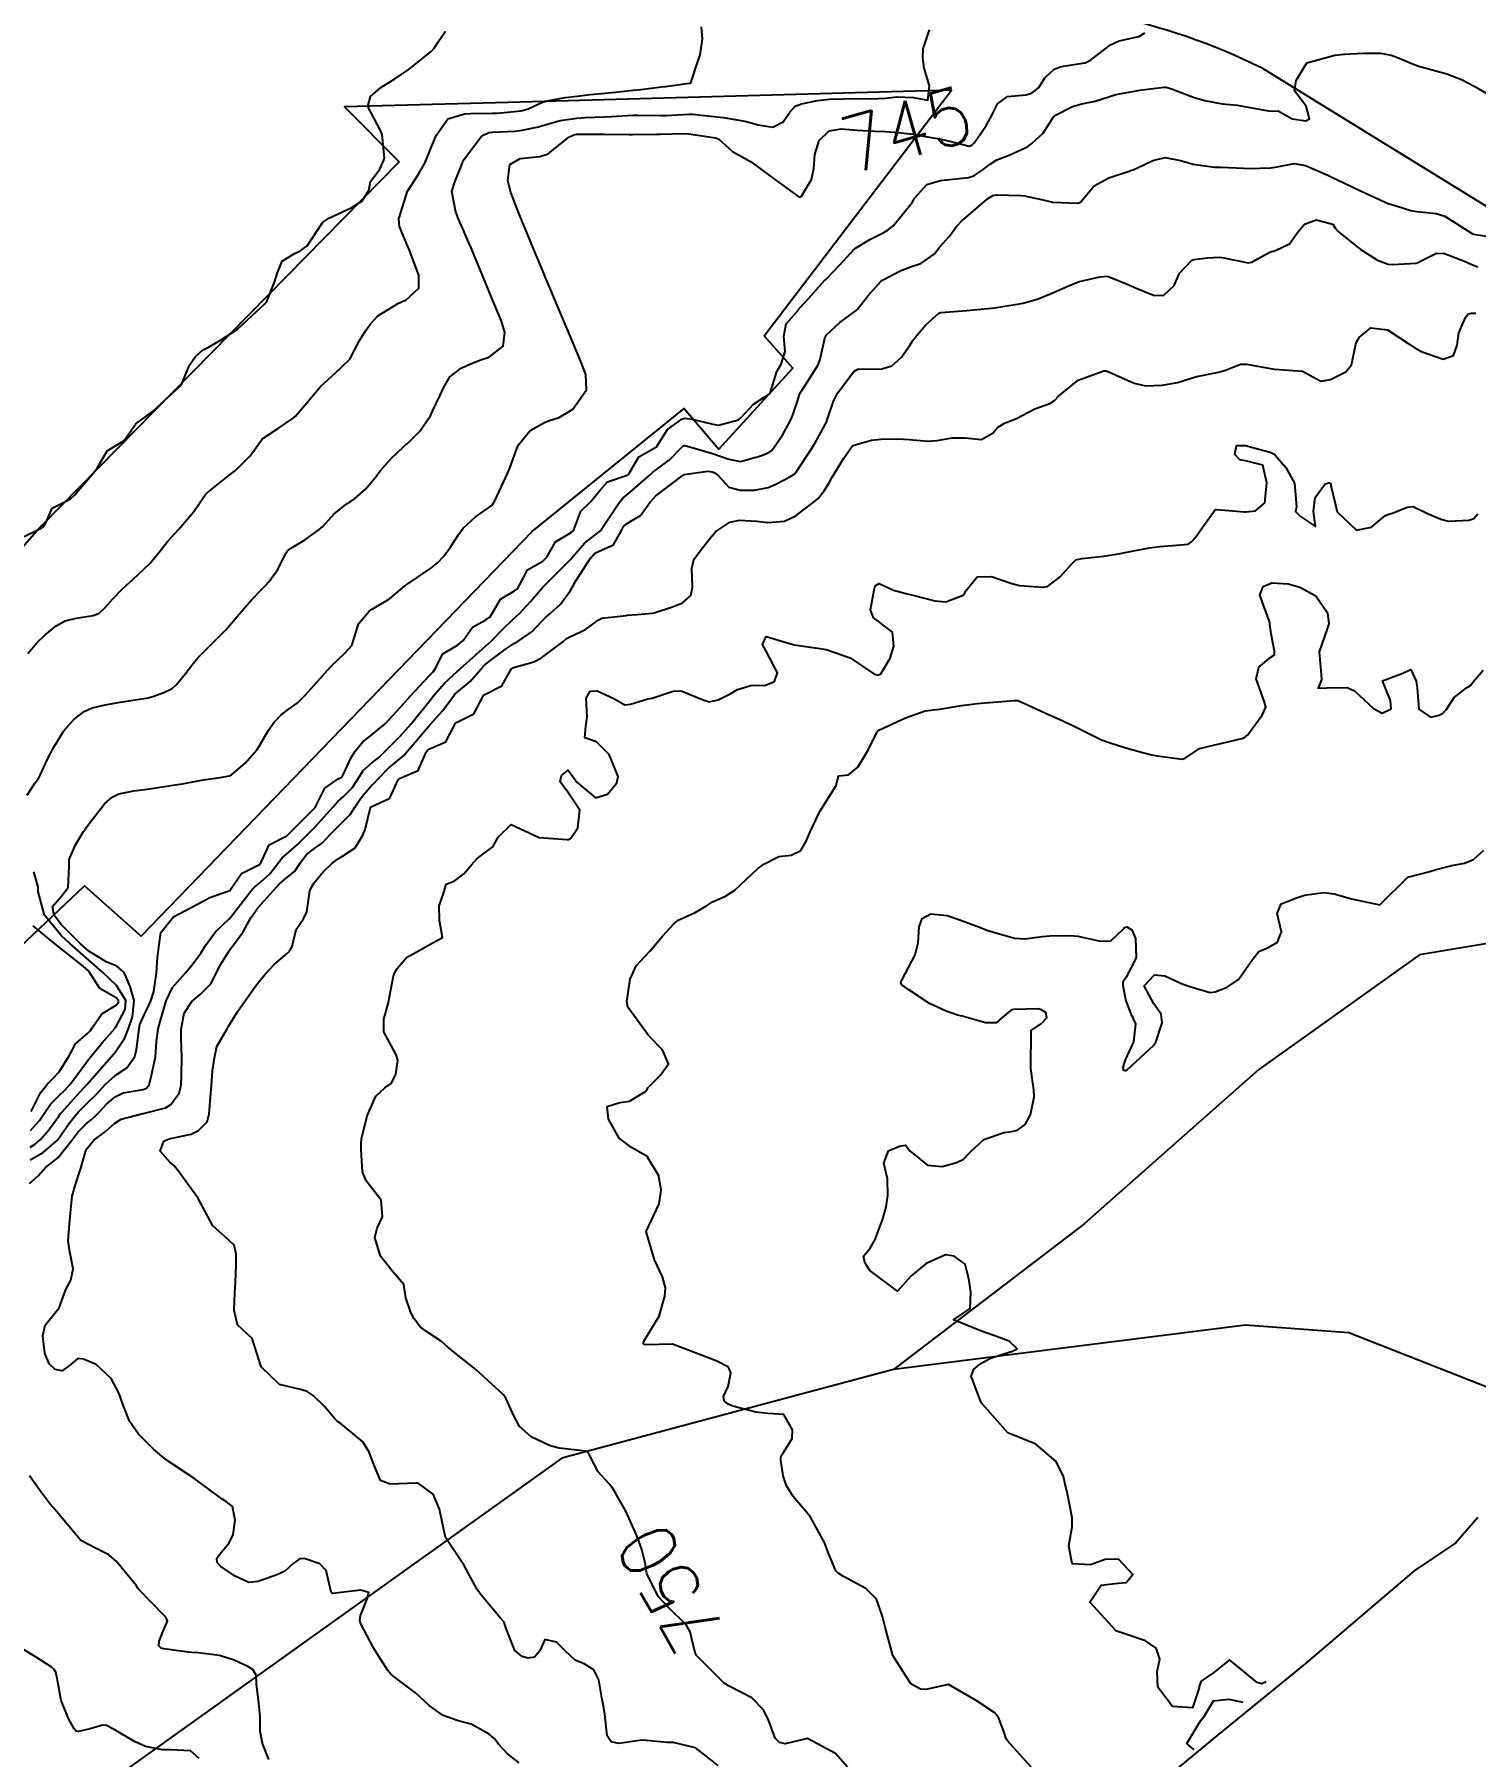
# Model space of a CAD drawing. Header units: metres. Extents: x 318500 to 325275, y 7408834 to 7428799.
# Drawn here: x 320794.9 to 320897.7, y 7414559 to 7414681.8 of the extents above; entities that cross this region are included whole.
import ezdxf
from ezdxf.enums import TextEntityAlignment as Align

# ---------------------------------------------------------------- set-up
doc = ezdxf.new("R2010")
doc.units = ezdxf.units.M
doc.header["$MEASUREMENT"] = 0
for name, color, linetype in [('Area', 45, 'Continuous'), ('Cotas', 45, 'Continuous'), ('Curvas de Nivel 1m', 11, 'Continuous'), ('Curvas de Nivel 5m', 15, 'Continuous'), ('Edificações', 30, 'Continuous'), ('Vias Primárias', 230, 'Continuous'), ('Vias Secundárias', 230, 'Continuous')]:
    doc.layers.add(name, color=color, linetype=linetype)
doc.styles.add('Style-STANDARD', font='STANDARD.shx')

msp = doc.modelspace()

# ---------------------------------------------------------------- linework, layer by layer
at = {"layer": 'Area'}
msp.add_lwpolyline([(320897.81, 7414576.01), (320896.25, 7414574.22), (320893.29, 7414572.2), (320885.52, 7414565.59), (320879.38, 7414560.58), (320876.5, 7414558.2)], dxfattribs=at)
at = {"layer": 'Curvas de Nivel 1m', "flags": 128}
for points, elevation in [([(320794.14, 7414646.01), (320795.15, 7414646.5), (320795.48, 7414646.68), (320795.68, 7414646.99), (320796.14, 7414648.02), (320797.18, 7414648.56), (320797.45, 7414648.7), (320797.73, 7414648.96), (320799.21, 7414650.68), (320799.31, 7414650.83), (320799.37, 7414650.94), (320800.05, 7414652.11), (320801.24, 7414652.84), (320801.29, 7414652.87), (320801.32, 7414652.92), (320802.11, 7414654.05), (320803.27, 7414654.89), (320805.29, 7414656.76), (320805.34, 7414656.81), (320805.36, 7414656.86), (320805.93, 7414658.24), (320806.37, 7414658.85), (320806.86, 7414659.31), (320807.33, 7414659.53), (320808.14, 7414660.02), (320809.35, 7414660.81), (320811.37, 7414662.68), (320811.42, 7414662.73), (320811.45, 7414662.78), (320812, 7414664.16), (320812.18, 7414664.77), (320812.54, 7414665.64), (320813.42, 7414666.19), (320813.81, 7414666.37), (320814.33, 7414666.75), (320815.45, 7414668.43), (320815.88, 7414668.72), (320817.46, 7414669.46), (320818.23, 7414669.94), (320818.73, 7414670.69), (320818.85, 7414671.33), (320819.5, 7414672.21), (320819.65, 7414672.54), (320819.71, 7414672.68), (320819.84, 7414673), (320819.67, 7414674.68), (320819.54, 7414675.02), (320818.66, 7414676.69), (320818.85, 7414677.41), (320819.58, 7414678.03), (320819.97, 7414678.28), (320820.57, 7414678.67), (320821.6, 7414679.34), (320823.19, 7414680.63), (320823.38, 7414680.85), (320823.62, 7414681.23), (320824.19, 7414682.06)], 742), ([(320794.36, 7414627.54), (320794.91, 7414628.41), (320795.15, 7414628.75), (320795.28, 7414628.99), (320795.81, 7414630.11), (320796.25, 7414630.98), (320796.96, 7414632.15), (320797.68, 7414632.96), (320798.41, 7414633.52), (320798.98, 7414633.78), (320799.92, 7414633.99), (320800.99, 7414634.19), (320801.61, 7414634.29), (320802.99, 7414634.5), (320803.31, 7414634.58), (320804.1, 7414634.87), (320804.69, 7414635.17), (320805.01, 7414635.45), (320805.64, 7414636.23), (320806.13, 7414636.85), (320806.53, 7414637.35), (320807.04, 7414637.88), (320808.01, 7414638.83), (320808.52, 7414639.35), (320809.07, 7414639.98), (320809.44, 7414640.44), (320809.75, 7414640.8), (320810.38, 7414641.5), (320811.1, 7414642.26), (320811.36, 7414642.52), (320811.6, 7414642.78), (320812.23, 7414643.65), (320812.77, 7414644.76), (320812.92, 7414644.98), (320813.14, 7414645.15), (320814.14, 7414645.75), (320815.16, 7414646.47), (320815.3, 7414646.59), (320815.43, 7414646.73), (320816.26, 7414647.62), (320817.18, 7414648.35), (320817.39, 7414648.49), (320817.69, 7414648.7), (320818.49, 7414649.39), (320819.21, 7414650.27), (320819.52, 7414650.68), (320820.32, 7414651.56), (320821.24, 7414652.45), (320821.34, 7414652.54), (320821.47, 7414652.65), (320822.37, 7414653.52), (320823.11, 7414654.62), (320823.27, 7414654.94), (320823.82, 7414656.08), (320824.04, 7414656.61), (320824.51, 7414657.4), (320825.31, 7414658.01), (320825.7, 7414658.21), (320826.65, 7414658.58), (320827.14, 7414658.76), (320827.32, 7414658.83), (320828.31, 7414659.59), (320828.43, 7414660.55), (320828.18, 7414661.38), (320827.68, 7414662.57), (320827.38, 7414663.3), (320826.85, 7414664.58), (320826.45, 7414665.55), (320826.01, 7414666.59), (320825.84, 7414667), (320825.44, 7414667.9), (320825.14, 7414668.6), (320824.92, 7414669.15), (320824.64, 7414670.61), (320824.84, 7414671.25), (320825.39, 7414672.6), (320825.41, 7414672.7), (320825.51, 7414672.92), (320826.78, 7414674.58), (320827.29, 7414674.82), (320827.53, 7414674.85), (320829.15, 7414674.93), (320829.54, 7414674.98), (320830.83, 7414675.24), (320831.54, 7414675.45), (320832.37, 7414675.69), (320833.55, 7414675.86), (320834.14, 7414675.89), (320835.55, 7414675.95), (320836.04, 7414675.97), (320837.55, 7414676.06), (320837.92, 7414676.07), (320839.55, 7414676.04), (320839.91, 7414676.05), (320841.56, 7414676.13), (320841.81, 7414676.13), (320843.55, 7414675.94), (320844.02, 7414675.89), (320845.55, 7414675.65), (320846.48, 7414675.38), (320847.54, 7414675.21), (320848.27, 7414675.58), (320848.76, 7414676.29), (320849.13, 7414676.72), (320849.57, 7414676.88), (320850.72, 7414677.12), (320851.57, 7414677.21), (320852.58, 7414677.22), (320853.58, 7414677.25), (320854.54, 7414677.24), (320855.58, 7414677.27), (320856.39, 7414677.38), (320857.58, 7414677.33), (320858.59, 7414677.14), (320858.71, 7414678.15), (320858.34, 7414679.43), (320858.23, 7414680.16), (320858.26, 7414680.79), (320858.72, 7414682.15)], 744), ([(320794.39, 7414637.65), (320795.04, 7414638.43), (320795.63, 7414638.99), (320796.41, 7414639.63), (320797.07, 7414639.98), (320797.85, 7414640.18), (320799.07, 7414640.37), (320799.48, 7414640.53), (320799.91, 7414640.93), (320800.46, 7414641.56), (320801.1, 7414642.22), (320801.47, 7414642.55), (320801.87, 7414642.91), (320803.12, 7414644.11), (320803.76, 7414644.88), (320804.36, 7414645.65), (320805.16, 7414646.54), (320805.31, 7414646.7), (320805.46, 7414646.86), (320806.25, 7414647.78), (320806.96, 7414648.84), (320807.05, 7414648.98), (320807.19, 7414649.12), (320808.74, 7414650.35), (320809.21, 7414650.72), (320809.31, 7414650.81), (320810.26, 7414651.76), (320811, 7414652.78), (320811.1, 7414652.92), (320811.24, 7414653.04), (320812.28, 7414653.74), (320813.26, 7414654.41), (320813.46, 7414654.57), (320813.63, 7414654.75), (320815.29, 7414656.73), (320816.34, 7414657.68), (320817.32, 7414658.6), (320817.37, 7414658.65), (320817.4, 7414658.7), (320818.05, 7414659.98), (320818.49, 7414660.69), (320818.85, 7414661.19), (320819.36, 7414661.76), (320820.83, 7414662.66), (320821.22, 7414662.81), (320821.37, 7414662.87), (320822.29, 7414663.73), (320822.28, 7414664.64), (320821.59, 7414666.49), (320821.52, 7414666.65), (320821.49, 7414666.71), (320821.43, 7414666.86), (320820.91, 7414668.13), (320820.86, 7414668.66), (320821.48, 7414670.65), (320822.27, 7414671.86), (320822.71, 7414672.63), (320823.53, 7414674.62), (320824.35, 7414675.81), (320825.55, 7414676.16), (320825.97, 7414676.18), (320827.55, 7414676.2), (320827.9, 7414676.22), (320829.56, 7414676.38), (320829.69, 7414676.4), (320830.08, 7414676.53), (320831.1, 7414676.99), (320831.57, 7414677.12), (320832.75, 7414677.33), (320833.57, 7414677.43), (320834.52, 7414677.53), (320835.58, 7414677.63), (320836.32, 7414677.71), (320837.58, 7414677.84), (320838.13, 7414677.89), (320839.59, 7414678.08), (320839.87, 7414678.12), (320841.59, 7414678.35), (320841.61, 7414678.36), (320841.68, 7414678.38), (320842.16, 7414679.82), (320842.35, 7414680.37), (320842.52, 7414681.48), (320842.46, 7414682.37)], 743), ([(320794.56, 7414601.53), (320795.49, 7414602.05), (320796.53, 7414602.97), (320796.55, 7414602.99), (320796.57, 7414603.02), (320797.38, 7414604.17), (320798.02, 7414604.95), (320798.3, 7414605.25), (320798.61, 7414605.56), (320799.31, 7414606.24), (320799.92, 7414606.92), (320800.64, 7414607.54), (320801.45, 7414608.1), (320802.02, 7414608.9), (320802.15, 7414609.4), (320802.33, 7414610.89), (320802.4, 7414611.18), (320802.69, 7414611.87), (320803.04, 7414612.55), (320803.17, 7414612.88), (320803.39, 7414613.55), (320803.58, 7414614.88), (320803.65, 7414615.98), (320803.77, 7414616.87), (320803.89, 7414617.76), (320804.79, 7414618.86), (320806.8, 7414619.94), (320807.37, 7414620.26), (320808.81, 7414620.76), (320808.86, 7414620.81), (320809.65, 7414621.97), (320810.84, 7414622.55), (320810.98, 7414622.64), (320811.05, 7414622.78), (320811.62, 7414624), (320812.87, 7414624.66), (320812.93, 7414624.7), (320812.99, 7414624.76), (320814.89, 7414626.68), (320814.92, 7414626.73), (320815.58, 7414628.05), (320816.54, 7414628.71), (320816.8, 7414628.83), (320816.93, 7414629.1), (320817.43, 7414630.2), (320817.74, 7414630.69), (320818.29, 7414631.35), (320818.96, 7414631.89), (320819.91, 7414632.67), (320820.99, 7414633.82), (320821.7, 7414634.64), (320823.02, 7414636.06), (320823.3, 7414636.34), (320823.47, 7414636.62), (320824.01, 7414637.64), (320825.05, 7414638.26), (320825.44, 7414638.59), (320826.11, 7414639.54), (320827.07, 7414640.07), (320827.37, 7414640.27), (320827.55, 7414640.56), (320828.11, 7414641.54), (320829.1, 7414642.13), (320829.34, 7414642.3), (320829.48, 7414642.54), (320830.04, 7414643.62), (320831.13, 7414644.24), (320831.41, 7414644.52), (320832.04, 7414645.62), (320833.16, 7414646.3), (320833.27, 7414646.38), (320833.34, 7414646.49), (320833.85, 7414647.81), (320834.53, 7414648.47), (320835.2, 7414649.29), (320835.75, 7414649.91), (320837.21, 7414650.41), (320837.24, 7414650.44), (320837.98, 7414651.68), (320839.24, 7414652.41), (320840.02, 7414653.64), (320841.05, 7414654.38), (320841.27, 7414654.46), (320841.79, 7414654.37), (320843.26, 7414654.01), (320843.66, 7414653.96), (320845.08, 7414654.33), (320845.27, 7414654.5), (320846.15, 7414655.45), (320847.3, 7414656.19), (320847.35, 7414656.25), (320847.36, 7414656.3), (320847.83, 7414657.78), (320848.14, 7414658.29), (320848.41, 7414659.21), (320848.32, 7414660.29), (320848.48, 7414661.18), (320849.38, 7414662.21), (320849.4, 7414662.26), (320849.42, 7414662.28), (320849.89, 7414662.78), (320851.2, 7414664.25), (320851.31, 7414664.34), (320851.4, 7414664.42), (320852.3, 7414665.36), (320853.07, 7414666.23), (320853.24, 7414666.41), (320853.44, 7414666.58), (320854.46, 7414667.2), (320855.45, 7414667.69), (320855.77, 7414667.88), (320856.15, 7414668.19), (320857.48, 7414669.84), (320857.67, 7414670.17), (320858.53, 7414671.12), (320859.5, 7414671.4), (320860.16, 7414671.47), (320861.5, 7414671.62), (320861.88, 7414671.74), (320862.45, 7414672.11), (320863.05, 7414672.57), (320863.52, 7414672.87), (320864.39, 7414673.21), (320865.54, 7414673.74), (320865.74, 7414673.86), (320866.03, 7414674.06), (320866.81, 7414674.79), (320867.56, 7414675.95), (320867.66, 7414676.04), (320868.91, 7414676.68), (320869.57, 7414676.88), (320870.52, 7414677.06), (320871.58, 7414677.41), (320872.01, 7414677.55), (320873.59, 7414677.83), (320873.7, 7414677.85), (320874.48, 7414677.95), (320875.46, 7414678.07), (320875.59, 7414678.07), (320876.05, 7414677.92), (320877.58, 7414677.33), (320878.36, 7414677.11), (320879.58, 7414676.88), (320880.65, 7414676.79), (320881.57, 7414676.62), (320883.04, 7414676.35), (320883.57, 7414676.37), (320884.58, 7414675.81), (320885.56, 7414675.67), (320885.81, 7414675.8), (320885.57, 7414676.71), (320884.75, 7414677.81), (320884.87, 7414678.54), (320885.62, 7414679.8), (320887.63, 7414680.35), (320888.3, 7414680.43), (320889.63, 7414680.48), (320890.87, 7414680.49), (320891.63, 7414680.34), (320892.09, 7414680.18), (320893.29, 7414679.69), (320893.62, 7414679.57), (320893.78, 7414679.52), (320895.61, 7414679.02), (320896.65, 7414678.61), (320897.6, 7414678.11), (320898.42, 7414677.63)], 746), ([(320794.53, 7414599.84), (320795.13, 7414600.4), (320795.66, 7414600.98), (320796.17, 7414601.36), (320796.56, 7414601.7), (320797.56, 7414602.96), (320798, 7414603.53), (320798.59, 7414604.13), (320799.03, 7414604.49), (320799.48, 7414604.93), (320800.02, 7414605.51), (320800.62, 7414606.04), (320801.21, 7414606.31), (320802.63, 7414606.56), (320802.86, 7414606.65), (320803.05, 7414606.88), (320803.2, 7414607.45), (320803.51, 7414608.88), (320803.57, 7414609.97), (320803.69, 7414610.87), (320803.92, 7414611.64), (320804.27, 7414612.87), (320804.72, 7414613.83), (320805.61, 7414614.85), (320806.13, 7414615.45), (320806.75, 7414616.29), (320806.96, 7414616.63), (320807.08, 7414616.83), (320807.79, 7414617.8), (320808.79, 7414618.75), (320808.82, 7414618.78), (320808.84, 7414618.81), (320809, 7414619.01), (320810.38, 7414620.79), (320810.59, 7414621.01), (320810.82, 7414621.19), (320811.65, 7414621.94), (320812.3, 7414622.76), (320812.53, 7414623.07), (320812.85, 7414623.34), (320813.6, 7414624), (320814.34, 7414624.74), (320814.88, 7414625.28), (320816.17, 7414626.71), (320816.5, 7414627.1), (320816.9, 7414627.44), (320817.54, 7414628.07), (320817.93, 7414628.69), (320818.31, 7414629.31), (320818.94, 7414629.85), (320819.4, 7414630.22), (320819.87, 7414630.67), (320820.96, 7414631.77), (320821.73, 7414632.64), (320822.99, 7414634.21), (320823.18, 7414634.44), (320823.32, 7414634.62), (320824.1, 7414635.52), (320825.03, 7414636.38), (320825.14, 7414636.48), (320825.26, 7414636.6), (320827.05, 7414638.19), (320827.46, 7414638.56), (320828.26, 7414639.36), (320829.07, 7414640.15), (320829.28, 7414640.34), (320829.49, 7414640.54), (320830.26, 7414641.36), (320831.11, 7414642.36), (320831.18, 7414642.45), (320831.25, 7414642.52), (320833.13, 7414644.4), (320833.2, 7414644.49), (320834.1, 7414645.52), (320835.16, 7414646.34), (320835.23, 7414646.39), (320835.28, 7414646.46), (320836.03, 7414647.6), (320836.61, 7414648.45), (320836.86, 7414648.77), (320837.2, 7414649.03), (320838.81, 7414650.42), (320839.01, 7414650.61), (320839.22, 7414650.77), (320840.16, 7414651.47), (320841.05, 7414652.38), (320841.14, 7414652.48), (320841.24, 7414652.51), (320841.7, 7414652.38), (320843.23, 7414651.92), (320844.4, 7414651.52), (320845.23, 7414651.35), (320846.68, 7414651.75), (320847.24, 7414652.01), (320847.42, 7414652.12), (320847.58, 7414652.3), (320848.25, 7414653.29), (320848.8, 7414654.28), (320848.94, 7414654.61), (320849.29, 7414655.65), (320849.45, 7414656.13), (320849.51, 7414656.28), (320849.86, 7414656.82), (320850.76, 7414658.26), (320850.92, 7414658.66), (320851.28, 7414660.25), (320851.3, 7414660.3), (320851.35, 7414660.36), (320852.32, 7414661.28), (320853.38, 7414662.05), (320853.48, 7414662.12), (320853.57, 7414662.22), (320854.37, 7414663.23), (320855.25, 7414664.2), (320855.33, 7414664.27), (320855.4, 7414664.32), (320856.63, 7414664.97), (320857.42, 7414665.26), (320858.09, 7414665.49), (320859.04, 7414666.15), (320859.21, 7414666.37), (320859.44, 7414666.67), (320860.14, 7414667.44), (320860.63, 7414668.13), (320861.04, 7414668.55), (320861.47, 7414668.91), (320862.84, 7414670.1), (320863.24, 7414670.33), (320863.48, 7414670.39), (320865.22, 7414670.33), (320865.48, 7414670.3), (320866.69, 7414670.05), (320867.48, 7414669.86), (320869.26, 7414669.79), (320869.48, 7414669.87), (320869.6, 7414670.01), (320870.46, 7414671.03), (320871.5, 7414671.6), (320871.79, 7414671.69), (320872.67, 7414671.97), (320873.29, 7414672.19), (320873.51, 7414672.28), (320874.63, 7414672.83), (320875.53, 7414673.04), (320876.61, 7414672.83), (320877.52, 7414672.56), (320879.05, 7414672.35), (320879.52, 7414672.35), (320881.1, 7414672.28), (320881.52, 7414672.27), (320883.04, 7414672.3), (320883.52, 7414672.38), (320884.71, 7414672.62), (320885.52, 7414672.47), (320887.13, 7414671.78), (320887.51, 7414671.6), (320887.82, 7414671.45), (320889.49, 7414670.65), (320891.43, 7414669.77), (320891.48, 7414669.75), (320891.61, 7414669.72), (320893.05, 7414669.27), (320893.48, 7414669.19), (320894.86, 7414669.06), (320895.47, 7414668.85), (320897.37, 7414667.64), (320897.46, 7414667.59), (320897.53, 7414667.57), (320899.45, 7414667.27)], 747), ([(320829.44, 7414558.52), (320828.62, 7414559.15), (320828, 7414559.82), (320827.68, 7414560.22), (320827.3, 7414560.55), (320826.02, 7414561.28), (320825.09, 7414561.51), (320824.03, 7414561.88), (320823.02, 7414562.61), (320822.05, 7414563.5), (320820.52, 7414564.64), (320820.28, 7414564.85), (320820.07, 7414565.11), (320819.09, 7414566.66), (320818.12, 7414568.48), (320818.08, 7414568.67), (320818.13, 7414569.02), (320818.6, 7414570.21), (320818.72, 7414570.66), (320818.15, 7414570.82), (320816.95, 7414570.69), (320816.15, 7414570.59), (320816.03, 7414570.7), (320815.69, 7414572.24), (320815.22, 7414572.71), (320814.18, 7414573.07), (320813.83, 7414573.08), (320813.32, 7414572.74), (320812.72, 7414572.19), (320812.16, 7414571.93), (320810.82, 7414571.44), (320810.16, 7414571.37), (320809.18, 7414571.82), (320808.17, 7414572.51), (320807.9, 7414572.81), (320807.88, 7414573.11), (320808.18, 7414573.52), (320808.77, 7414574.22), (320809.05, 7414574.8), (320809.18, 7414575.83), (320809, 7414576.8), (320808.57, 7414577.14), (320808.24, 7414577.35), (320806.25, 7414578.83), (320804.27, 7414580.13), (320803.38, 7414580.87), (320802.3, 7414581.97), (320801.65, 7414582.9), (320801.21, 7414584.02), (320800.89, 7414584.9), (320800.35, 7414585.93), (320799.27, 7414586.93), (320798.37, 7414587.32), (320797.96, 7414587.35), (320797.49, 7414586.95), (320796.84, 7414586.48), (320796.35, 7414586.57), (320795.91, 7414586.97), (320795.61, 7414587.73), (320795.47, 7414588.98), (320795.64, 7414589.73), (320796.41, 7414590.72), (320796.64, 7414590.97), (320797.1, 7414592.29), (320797.47, 7414592.95), (320797.64, 7414593.76), (320797.39, 7414594.96), (320797.28, 7414595.76), (320797.38, 7414596.96), (320797.47, 7414598), (320797.57, 7414598.95), (320797.77, 7414599.71), (320798.17, 7414600.95), (320798.56, 7414602.27), (320799.1, 7414602.93), (320799.94, 7414603.56), (320800.59, 7414604.12), (320801.06, 7414604.43), (320802.6, 7414604.84), (320802.64, 7414604.85), (320802.82, 7414604.89), (320804.23, 7414605.25), (320804.61, 7414605.48), (320805.19, 7414606.28), (320805.34, 7414606.85), (320805.37, 7414607.58), (320805.39, 7414608.85), (320805.34, 7414610.18), (320805.34, 7414610.85), (320805.54, 7414612), (320806.1, 7414612.84), (320806.72, 7414613.36), (320807.45, 7414614.1), (320807.84, 7414614.82), (320808.13, 7414615.42), (320808.75, 7414616.44), (320808.9, 7414616.66), (320809.02, 7414616.81), (320809.76, 7414617.81), (320810.31, 7414618.79), (320810.8, 7414619.51), (320811.93, 7414620.76), (320812.36, 7414621.22), (320812.82, 7414621.62), (320813.44, 7414622.14), (320813.84, 7414622.74), (320814.27, 7414623.31), (320814.86, 7414623.77), (320815.42, 7414624.16), (320815.93, 7414624.71), (320816.88, 7414625.68), (320817.4, 7414626.18), (320817.73, 7414626.69), (320818.19, 7414627.4), (320818.91, 7414628.23), (320819.14, 7414628.46), (320819.34, 7414628.67), (320820.12, 7414629.47), (320820.94, 7414630.15), (320821.22, 7414630.37), (320821.44, 7414630.64), (320822.97, 7414632.46), (320823.05, 7414632.54), (320823.13, 7414632.62), (320823.99, 7414633.6), (320824.73, 7414634.6), (320824.85, 7414634.75), (320825, 7414634.88), (320825.94, 7414635.66), (320826.73, 7414636.57), (320827.03, 7414636.88), (320828.47, 7414637.97), (320829.05, 7414638.36), (320829.16, 7414638.43), (320829.37, 7414638.54), (320830.36, 7414639.23), (320831.07, 7414639.97), (320831.34, 7414640.26), (320831.66, 7414640.51), (320832.4, 7414641.19), (320833.11, 7414642.16), (320833.23, 7414642.36), (320833.3, 7414642.49), (320833.48, 7414642.85), (320834.53, 7414644.47), (320834.81, 7414644.79), (320835.14, 7414644.97), (320836.18, 7414645.41), (320836.75, 7414646.44), (320836.88, 7414646.72), (320837.17, 7414646.96), (320838.1, 7414647.51), (320838.76, 7414648.42), (320839.19, 7414648.91), (320841.14, 7414650.38), (320841.18, 7414650.41), (320841.21, 7414650.43), (320842.9, 7414650.67), (320843.21, 7414650.63), (320843.41, 7414650.55), (320843.64, 7414650.35), (320844.4, 7414649.53), (320845.2, 7414649.3), (320846.22, 7414649.3), (320847.21, 7414649.51), (320847.75, 7414649.75), (320848.79, 7414650.28), (320849.05, 7414650.45), (320849.22, 7414650.64), (320850.3, 7414652.26), (320850.65, 7414652.86), (320851.27, 7414653.99), (320851.36, 7414654.16), (320851.39, 7414654.25), (320851.86, 7414655.67), (320852.16, 7414656.24), (320853.32, 7414657.78), (320853.6, 7414657.94), (320855.32, 7414657.96), (320856.02, 7414658.19), (320856.72, 7414658.79), (320857.34, 7414659.68), (320857.53, 7414659.98), (320857.66, 7414660.17), (320858.43, 7414661.09), (320859.38, 7414661.93), (320859.53, 7414661.99), (320861.38, 7414662.12), (320863.38, 7414662.33), (320863.66, 7414662.36), (320865.39, 7414662.66), (320866.46, 7414662.97), (320867.39, 7414663.35), (320868.91, 7414664.02), (320869.26, 7414664.16), (320869.4, 7414664.2), (320870.85, 7414664.54), (320871.41, 7414664.58), (320872.93, 7414663.96), (320873.4, 7414663.74), (320874.68, 7414663.22), (320875.39, 7414663.21), (320876.17, 7414663.92), (320876.54, 7414664.79), (320877.43, 7414665.71), (320877.57, 7414665.76), (320878.55, 7414665.89), (320879.37, 7414665.94), (320879.43, 7414665.94), (320879.71, 7414665.88), (320881.43, 7414665.52), (320881.71, 7414665.57), (320882.15, 7414665.84), (320882.98, 7414666.29), (320883.44, 7414666.43), (320884.38, 7414666.88), (320885.02, 7414667.8), (320885.46, 7414668.28), (320886.28, 7414668.6), (320887.47, 7414668.3), (320887.68, 7414667.99), (320887.86, 7414667.76), (320889.44, 7414666.51), (320890.67, 7414665.73), (320891.43, 7414665.43), (320891.73, 7414665.41), (320893.43, 7414665.51), (320893.57, 7414665.55), (320893.79, 7414665.68), (320894.88, 7414666.23), (320895.44, 7414666.2), (320896.86, 7414665.65), (320897.43, 7414665.4), (320897.81, 7414665.24)], 748), ([(320843.63, 7414558.33), (320842.01, 7414559.58), (320840.42, 7414559.97), (320840.01, 7414559.97), (320838.3, 7414560.12), (320838.02, 7414560.11), (320836.56, 7414559.88), (320836.01, 7414560.01), (320835.72, 7414560.43), (320835.55, 7414561.95), (320835.48, 7414562.44), (320835.34, 7414563.15), (320835.12, 7414564.44), (320834.76, 7414565.14), (320834.08, 7414565.57), (320833.45, 7414565.84), (320832.76, 7414566.48), (320832.1, 7414567.13), (320831.28, 7414567.32), (320830.93, 7414566.5), (320830.53, 7414566.06), (320830.08, 7414565.97), (320829.66, 7414566.09), (320829.14, 7414566.52), (320828.49, 7414568.15), (320828.37, 7414568.54), (320828.12, 7414568.83), (320826.67, 7414570.56), (320826.46, 7414570.87), (320826.16, 7414571.41), (320825.53, 7414572.58), (320824.2, 7414574.59), (320823.76, 7414576.6), (320823.32, 7414577.69), (320822.25, 7414578.47), (320822.1, 7414578.47), (320820.25, 7414578.39), (320819.56, 7414578.66), (320819.02, 7414579.91), (320818.75, 7414580.67), (320818.29, 7414581.41), (320816.75, 7414582.69), (320816.48, 7414582.87), (320816.31, 7414583.03), (320815.55, 7414583.94), (320814.75, 7414584.72), (320814.33, 7414585), (320813.95, 7414585.12), (320812.34, 7414585.5), (320811.05, 7414586.77), (320810.39, 7414588.78), (320809.35, 7414589.75), (320809.12, 7414590.8), (320809.17, 7414592.05), (320809.22, 7414592.8), (320809.26, 7414594), (320809.26, 7414594.8), (320809.12, 7414595.44), (320808.48, 7414596.05), (320807.59, 7414596.82), (320806.52, 7414598.83), (320805.04, 7414600.85), (320804.81, 7414601.12), (320804.55, 7414601.34), (320803.85, 7414602.16), (320804.09, 7414602.87), (320804.41, 7414603.02), (320804.57, 7414603.05), (320806.05, 7414603.37), (320806.58, 7414603.63), (320807.18, 7414604.24), (320807.34, 7414604.82), (320807.43, 7414606.01), (320807.49, 7414606.82), (320807.58, 7414607.88), (320807.71, 7414608.82), (320807.87, 7414609.61), (320808.56, 7414610.81), (320808.61, 7414610.88), (320808.68, 7414611.02), (320809.37, 7414612.13), (320809.82, 7414612.79), (320810.72, 7414614.03), (320811.32, 7414614.77), (320812, 7414615.5), (320812.75, 7414616.14), (320813.07, 7414616.43), (320813.26, 7414616.75), (320813.55, 7414617.97), (320814.07, 7414618.74), (320814.3, 7414619.23), (320814.51, 7414620.73), (320814.6, 7414620.95), (320814.82, 7414621.3), (320815.46, 7414622.09), (320816.11, 7414622.71), (320816.53, 7414623.02), (320816.85, 7414623.2), (320817.75, 7414623.8), (320818.29, 7414624.69), (320818.46, 7414625.1), (320818.85, 7414626.68), (320818.86, 7414626.71), (320818.89, 7414626.73), (320820.23, 7414627.33), (320820.82, 7414628.65), (320820.86, 7414628.71), (320820.92, 7414628.74), (320822.25, 7414629.32), (320822.8, 7414630.62), (320822.95, 7414630.8), (320824.21, 7414631.36), (320824.86, 7414632.6), (320824.9, 7414632.68), (320824.97, 7414632.73), (320826.2, 7414633.36), (320826.85, 7414634.57), (320826.91, 7414634.66), (320827, 7414634.73), (320828.2, 7414635.36), (320828.87, 7414636.54), (320829.03, 7414636.67), (320830.49, 7414637.07), (320831.04, 7414637.35), (320832.56, 7414638.5), (320832.83, 7414638.72), (320833.06, 7414638.85), (320834.18, 7414639.36), (320835.07, 7414640.04), (320835.35, 7414640.18), (320837.08, 7414640.38), (320837.13, 7414640.39), (320837.87, 7414640.43), (320838.96, 7414640.53), (320839.08, 7414640.56), (320840.46, 7414641.02), (320841.09, 7414641.28), (320841.69, 7414641.79), (320841.81, 7414642.37), (320841.75, 7414643.75), (320841.91, 7414644.37), (320842.43, 7414645.09), (320843.16, 7414646), (320843.47, 7414646.36), (320844.47, 7414647.04), (320845.17, 7414647.18), (320846.39, 7414647.1), (320847.17, 7414647.01), (320848.37, 7414647.09), (320849.18, 7414647.49), (320849.62, 7414647.84), (320850.21, 7414648.26), (320850.75, 7414648.7), (320851.21, 7414649.26), (320851.57, 7414649.89), (320851.76, 7414650.24), (320852.61, 7414651.6), (320853.04, 7414652.22), (320853.12, 7414652.35), (320853.24, 7414652.51), (320854.57, 7414652.88), (320855.25, 7414652.94), (320856.46, 7414652.97), (320857.25, 7414652.93), (320858.59, 7414652.81), (320859.25, 7414652.85), (320860.33, 7414653.05), (320861.25, 7414653.05), (320862.43, 7414652.92), (320863.26, 7414653.4), (320863.56, 7414653.79), (320864.05, 7414654.08), (320864.92, 7414654.42), (320865.28, 7414654.62), (320866.22, 7414655.11), (320867.29, 7414655.5), (320867.63, 7414655.7), (320867.91, 7414656.03), (320869.31, 7414657.16), (320871.15, 7414657.82), (320871.32, 7414657.83), (320871.56, 7414657.74), (320873.31, 7414656.95), (320874.12, 7414656.76), (320875.31, 7414656.8), (320876.4, 7414657), (320877.31, 7414657.29), (320877.79, 7414657.42), (320879.32, 7414657.72), (320879.82, 7414657.87), (320880.89, 7414658.29), (320881.33, 7414658.3), (320883.18, 7414657.97), (320883.32, 7414657.95), (320885.32, 7414657.8), (320886.63, 7414657.09), (320887.31, 7414657.2), (320888.41, 7414657.75), (320888.81, 7414658.26), (320889.13, 7414659.74), (320889.19, 7414659.91), (320889.36, 7414660.21), (320890.2, 7414660.9), (320891.37, 7414660.74), (320892.96, 7414659.7), (320893.35, 7414659.45), (320893.84, 7414659.18), (320895.34, 7414658.66), (320896.08, 7414658.91), (320896.34, 7414659.65), (320896.47, 7414660.54), (320896.94, 7414661.64), (320897.14, 7414661.89), (320897.38, 7414661.94), (320897.69, 7414661.95)], 749), ([(320865.99, 7414558.17), (320864.29, 7414560.06), (320864.19, 7414560.23), (320864.03, 7414560.68), (320863.66, 7414561.69), (320863.36, 7414562.07), (320862.05, 7414562.97), (320860.07, 7414564.11), (320858.46, 7414563.74), (320858.06, 7414563.77), (320857.39, 7414564.15), (320856.1, 7414566.17), (320855.54, 7414568.18), (320855.35, 7414568.96), (320854.93, 7414570.18), (320854.16, 7414570.95), (320852.58, 7414571.81), (320852.18, 7414572.06), (320852.04, 7414572.22), (320851.49, 7414573.53), (320851.23, 7414574.23), (320850.23, 7414576.03), (320850.06, 7414576.25), (320848.99, 7414577.52), (320848.51, 7414578.27), (320848.27, 7414579), (320848.11, 7414580.1), (320848.1, 7414580.27), (320848.14, 7414580.42), (320848.29, 7414580.65), (320848.92, 7414581.65), (320848.94, 7414582.26), (320848.33, 7414583.37), (320847.19, 7414583.43), (320846.33, 7414583.53), (320844.69, 7414583.97), (320844.34, 7414584.09), (320844.06, 7414584.33), (320844.02, 7414584.66), (320844.35, 7414585.37), (320844.55, 7414586.33), (320844.37, 7414586.74), (320843.55, 7414587.16), (320842.38, 7414587.61), (320840.39, 7414588.38), (320838.46, 7414588.34), (320838.39, 7414588.35), (320838.32, 7414588.41), (320838.31, 7414588.49), (320838.39, 7414588.66), (320839.43, 7414590.39), (320839.84, 7414591.8), (320839.88, 7414592.39), (320839.66, 7414593.18), (320839.09, 7414594.4), (320838.5, 7414596.41), (320839.42, 7414598.4), (320839.57, 7414599.36), (320839.4, 7414600.4), (320838.57, 7414601.76), (320837.45, 7414602.42), (320836.58, 7414603.09), (320835.81, 7414604.44), (320835.71, 7414605.35), (320836.62, 7414605.63), (320837.31, 7414605.73), (320838.46, 7414606.41), (320838.54, 7414606.5), (320838.63, 7414606.67), (320839.49, 7414607.56), (320840.09, 7414608.39), (320839.67, 7414609.39), (320838.68, 7414610.41), (320837.2, 7414612.43), (320837.12, 7414612.83), (320837.37, 7414614.43), (320837.79, 7414615.38), (320838.76, 7414616.41), (320839.67, 7414617.5), (320840.48, 7414618.38), (320840.79, 7414618.64), (320842, 7414619.17), (320842.81, 7414619.66), (320843.24, 7414619.93), (320844.15, 7414620.34), (320844.82, 7414620.77), (320846.47, 7414622.31), (320846.68, 7414622.47), (320846.84, 7414622.6), (320847.97, 7414623.17), (320848.85, 7414623.27), (320849.53, 7414623.6), (320849.92, 7414624.26), (320850.2, 7414624.94), (320850.82, 7414626.25), (320850.9, 7414626.38), (320852.06, 7414628.23), (320852.23, 7414628.94), (320852.93, 7414629), (320853.6, 7414629.55), (320854, 7414630.21), (320854.35, 7414630.82), (320854.98, 7414632.06), (320855.03, 7414632.15), (320855.09, 7414632.2), (320856.99, 7414633.07), (320858.41, 7414633.56), (320859, 7414633.65), (320859.45, 7414633.68), (320861, 7414633.94), (320862.13, 7414634.1), (320862.93, 7414634.16), (320863, 7414634.17), (320864.76, 7414634.31), (320865, 7414634.31), (320865.6, 7414634.05), (320866.99, 7414633.4), (320867.95, 7414632.98), (320868.98, 7414632.5), (320869.32, 7414632.34), (320869.98, 7414632), (320870.97, 7414631.51), (320871.68, 7414631.26), (320872.96, 7414630.85), (320874.45, 7414630.45), (320874.96, 7414630.35), (320876.74, 7414630.12), (320876.95, 7414630.18), (320877.97, 7414630.88), (320878.97, 7414631.13), (320879.58, 7414631.26), (320880.98, 7414631.6), (320881.17, 7414631.66), (320881.4, 7414631.84), (320882.44, 7414633.27), (320882.71, 7414633.82), (320882.58, 7414634.26), (320882, 7414635.84), (320882.2, 7414636.68), (320883.05, 7414637.39), (320883.32, 7414637.56), (320883.32, 7414637.82), (320883.07, 7414639.07), (320882.98, 7414639.73), (320882.99, 7414639.82), (320882.96, 7414639.94), (320882.28, 7414641.83), (320882.5, 7414642.45), (320883.12, 7414642.71), (320884.3, 7414642.63), (320885.12, 7414642.4), (320886.27, 7414641.78), (320887.09, 7414640.55), (320887.19, 7414639.77), (320887.08, 7414639.41), (320886.51, 7414637.78), (320886.65, 7414636.17), (320886.66, 7414635.78), (320886.43, 7414635.18), (320887.02, 7414635.21), (320888.51, 7414635.24), (320889.02, 7414635), (320890.39, 7414633.73), (320891, 7414633.39), (320891.64, 7414633.71), (320891.59, 7414634.3), (320891.03, 7414635.72), (320892.47, 7414636.26), (320893.04, 7414636.52), (320893.42, 7414635.68), (320893.49, 7414635.22), (320893.62, 7414633.68), (320894.44, 7414633.12), (320895, 7414633.23), (320895.29, 7414633.37), (320895.56, 7414633.65), (320896.13, 7414634.53), (320897.02, 7414635.2), (320897.29, 7414635.37), (320897.5, 7414635.63), (320898.19, 7414636.47)], 751), ([(320882.73, 7414564.3), (320882.42, 7414564.16), (320882.08, 7414564.24), (320880.1, 7414565.85), (320878.99, 7414564.96), (320878.08, 7414564.35), (320877.95, 7414563.99), (320877.95, 7414563.87), (320877.48, 7414562.44), (320876.05, 7414562.54), (320875, 7414563.92), (320874.96, 7414565.04), (320875.14, 7414565.91), (320874.89, 7414566.7), (320874.11, 7414567.22), (320872.21, 7414567.85), (320872.12, 7414567.89), (320872.08, 7414567.91), (320872.01, 7414567.95), (320870.15, 7414569.98), (320870.95, 7414571.18), (320872.17, 7414571.34), (320872.73, 7414571.38), (320873.21, 7414571.94), (320872.19, 7414573.05), (320871.25, 7414573.03), (320870.19, 7414572.63), (320868.89, 7414572.7), (320868.66, 7414574), (320868.88, 7414575.34), (320868.88, 7414576), (320868.55, 7414577.71), (320868.48, 7414578.01), (320868.44, 7414578.18), (320868.27, 7414578.94), (320867.74, 7414580.02), (320866.3, 7414581.24), (320864.31, 7414582.06), (320862.49, 7414584.09), (320862.43, 7414584.18), (320862.34, 7414584.35), (320861.69, 7414586.1), (320861.87, 7414586.6), (320862.37, 7414587), (320863.06, 7414587.39), (320864.39, 7414587.81), (320864.59, 7414587.85), (320864.96, 7414588.05), (320864.4, 7414588.59), (320863.57, 7414588.91), (320862.41, 7414589.31), (320860.42, 7414590.11), (320861.61, 7414590.92), (320861.67, 7414592.1), (320861.51, 7414593.04), (320861.25, 7414594.1), (320860.48, 7414594.66), (320859.85, 7414594.75), (320858.47, 7414594.14), (320857.37, 7414593.24), (320856.44, 7414592.17), (320854.46, 7414593.65), (320854.09, 7414594.2), (320854.01, 7414594.67), (320854.49, 7414595.22), (320854.84, 7414595.84), (320854.95, 7414596.19), (320855.38, 7414597.32), (320855.63, 7414598.18), (320855.73, 7414598.98), (320855.71, 7414600.18), (320855.46, 7414601.29), (320855.78, 7414602.18), (320856.58, 7414602.51), (320857.01, 7414602.59), (320857.33, 7414602.16), (320858.57, 7414601.15), (320859.62, 7414601.07), (320860.57, 7414601.33), (320861.11, 7414601.56), (320861.63, 7414602.1), (320862.59, 7414602.98), (320864.02, 7414603.49), (320864.59, 7414603.56), (320864.99, 7414603.66), (320865.54, 7414604.05), (320865.92, 7414604.74), (320866.17, 7414606.04), (320866.16, 7414606.52), (320865.95, 7414608.05), (320865.93, 7414608.79), (320865.96, 7414610.05), (320865.97, 7414610.77), (320866.7, 7414611.27), (320867.08, 7414611.66), (320867.02, 7414612.04), (320866.71, 7414612.24), (320866.46, 7414612.3), (320864.71, 7414612.27), (320864.55, 7414612.23), (320864.35, 7414612.07), (320863.46, 7414611.32), (320862.7, 7414611.32), (320861.04, 7414611.78), (320860.71, 7414611.86), (320859.89, 7414612.13), (320858.72, 7414612.69), (320857.24, 7414613.66), (320856.74, 7414614.03), (320856.67, 7414614.17), (320856.74, 7414614.35), (320857.69, 7414616.16), (320857.9, 7414617.02), (320857.97, 7414618.15), (320858.19, 7414618.76), (320858.8, 7414619.08), (320859.96, 7414618.97), (320860.8, 7414618.69), (320862.34, 7414618.1), (320862.79, 7414617.93), (320863.04, 7414617.84), (320864.78, 7414617.36), (320865.52, 7414617.31), (320866.78, 7414617.46), (320867.3, 7414617.52), (320868.78, 7414617.54), (320869.3, 7414617.49), (320870.78, 7414617.15), (320871.62, 7414617.13), (320872.51, 7414617.96), (320872.63, 7414618.12), (320872.79, 7414618.15), (320873.14, 7414617.95), (320873.41, 7414617.32), (320873.46, 7414615.95), (320872.75, 7414614.57), (320872.51, 7414614.2), (320872.5, 7414613.96), (320872.72, 7414612.88), (320873.08, 7414611.95), (320873.41, 7414611.24), (320873.27, 7414609.95), (320872.67, 7414608.68), (320872.5, 7414608.13), (320872.52, 7414607.96), (320872.66, 7414607.91), (320872.71, 7414607.91), (320872.8, 7414607.96), (320874.68, 7414609.68), (320874.85, 7414609.93), (320875.31, 7414611.31), (320875.24, 7414611.92), (320874.72, 7414612.66), (320874.02, 7414613.94), (320874.75, 7414614.74), (320875.5, 7414614.67), (320876.74, 7414614.1), (320877.27, 7414613.89), (320878.73, 7414613.48), (320879.09, 7414613.52), (320879.95, 7414613.86), (320880.75, 7414614.41), (320881.76, 7414615.83), (320882.2, 7414616.4), (320882.77, 7414616.64), (320883.53, 7414617.06), (320883.82, 7414617.81), (320883.52, 7414619.1), (320883.79, 7414619.81), (320884.54, 7414620.09), (320884.82, 7414620.2), (320885.45, 7414620.42), (320886.83, 7414620.6), (320887.58, 7414620.51), (320888.82, 7414620.16), (320890.82, 7414619.72), (320892.84, 7414621.69), (320894.4, 7414622.11), (320894.85, 7414622.24), (320895.97, 7414622.53), (320896.86, 7414622.71), (320897.52, 7414622.97), (320898.26, 7414623.62)], 752), ([(320794.58, 7414603.63), (320795.24, 7414604.33), (320795.67, 7414604.98), (320796.04, 7414605.54), (320796.62, 7414606.09), (320797.07, 7414606.52), (320797.44, 7414606.96), (320798.65, 7414608.59), (320798.91, 7414608.94), (320799.7, 7414609.89), (320800.6, 7414610.91), (320800.64, 7414610.95), (320800.68, 7414611.01), (320801.35, 7414612.25), (320801.38, 7414612.9), (320800.72, 7414613.98), (320800.24, 7414614.43), (320799.72, 7414614.93), (320798.74, 7414615.77), (320797.39, 7414616.96), (320796.77, 7414617.55), (320795.59, 7414618.98), (320795.14, 7414620.65), (320795.14, 7414620.99), (320794.83, 7414622.08)], 744), ([(320794.63, 7414604.99), (320795.3, 7414606.31), (320795.83, 7414606.98), (320796.22, 7414607.38), (320796.64, 7414607.81), (320797.36, 7414608.96), (320797.81, 7414609.81), (320798.67, 7414610.58), (320798.87, 7414610.75), (320798.98, 7414610.94), (320799.67, 7414611.95), (320800.7, 7414612.57), (320800.86, 7414612.76), (320800.87, 7414612.91), (320800.71, 7414613.1), (320799.54, 7414613.75), (320798.78, 7414614.94), (320798.73, 7414615.01), (320798.34, 7414615.34), (320796.75, 7414616.62), (320796.31, 7414616.97), (320794.78, 7414618.23)], 743), ([(320811.6, 7414558.76), (320811.14, 7414559.9), (320810.97, 7414560.77), (320810.97, 7414561.82), (320810.88, 7414562.77), (320810.71, 7414564.12), (320810.68, 7414564.77), (320810.46, 7414565.16), (320810.08, 7414565.38), (320809.11, 7414565.83), (320808.08, 7414566.18), (320806.55, 7414566.36), (320806.09, 7414566.38), (320805.67, 7414566.42), (320804.09, 7414566.64), (320803.91, 7414566.69), (320803.74, 7414566.87), (320803.77, 7414567.19), (320804.11, 7414568.02), (320804.35, 7414568.62), (320804.26, 7414568.86), (320804.12, 7414569.02), (320802.31, 7414570.89), (320802.24, 7414570.98), (320802.15, 7414571.15), (320800.71, 7414572.9), (320800.18, 7414573.35), (320799.33, 7414573.78), (320798.19, 7414574.37), (320797.71, 7414574.95), (320796.23, 7414576.71), (320796, 7414576.97), (320795.21, 7414578.01), (320794.53, 7414578.99)], 747), ([(320806.63, 7414558.82), (320806, 7414559.36), (320804.59, 7414559.45), (320804, 7414559.43), (320802.8, 7414559.68), (320802, 7414560.03), (320800.56, 7414560.9), (320800.01, 7414561.17), (320799.72, 7414561.21), (320798.84, 7414560.93), (320798.01, 7414560.74), (320797.85, 7414560.78), (320797.71, 7414560.94), (320797.3, 7414561.67), (320796.78, 7414562.96), (320796.5, 7414564.53), (320796.39, 7414564.97), (320796.27, 7414565.17), (320796.07, 7414565.36), (320795, 7414566.06), (320794.09, 7414566.61)], 746), ([(320877.58, 7414559.44), (320877.07, 7414559.88), (320878.04, 7414561.5), (320878.33, 7414561.87), (320878.97, 7414562.94), (320880.06, 7414563.05), (320881.06, 7414562.84)], 752)]:
    msp.add_lwpolyline(points, dxfattribs=dict(at, elevation=elevation))
at = {"layer": 'Curvas de Nivel 5m', "flags": 128}
for points, elevation in [([(320794.56, 7414602.44), (320794.92, 7414602.64), (320795.3, 7414602.98), (320795.89, 7414603.67), (320796.6, 7414604.64), (320796.73, 7414604.83), (320796.84, 7414604.97), (320797.68, 7414605.89), (320798.63, 7414606.94), (320800.36, 7414608.91), (320800.5, 7414609.07), (320800.66, 7414609.24), (320801.33, 7414610.24), (320801.57, 7414610.9), (320801.86, 7414611.73), (320801.98, 7414612.9), (320801.71, 7414613.91), (320801.28, 7414614.9), (320800.74, 7414615.34), (320799.99, 7414615.67), (320798.75, 7414616.43), (320798.15, 7414616.95), (320796.78, 7414618.33), (320796.27, 7414618.98), (320796.17, 7414619.6), (320796.8, 7414620.34), (320797.28, 7414620.96), (320797.34, 7414622.45), (320797.36, 7414622.96), (320797.8, 7414624.01), (320798.38, 7414624.95), (320798.88, 7414625.65), (320799.88, 7414626.93), (320800.41, 7414627.41), (320800.9, 7414627.64), (320801.96, 7414627.85), (320802.91, 7414627.99), (320803.69, 7414628.1), (320804.91, 7414628.28), (320805.41, 7414628.36), (320806.92, 7414628.64), (320807.09, 7414628.67), (320808.13, 7414628.82), (320808.79, 7414628.94), (320808.92, 7414629), (320809.89, 7414629.84), (320810.73, 7414630.78), (320810.95, 7414631.11), (320811.56, 7414632.18), (320811.98, 7414632.77), (320812.46, 7414633.28), (320812.98, 7414633.67), (320813.62, 7414634.12), (320814.24, 7414634.74), (320814.6, 7414635.15), (320815.01, 7414635.62), (320816.02, 7414636.72), (320817.04, 7414637.7), (320817.5, 7414638.24), (320817.66, 7414638.69), (320817.99, 7414639.77), (320818.75, 7414640.68), (320818.94, 7414640.82), (320819.08, 7414640.9), (320820.2, 7414641.56), (320821.11, 7414642.33), (320821.28, 7414642.48), (320821.51, 7414642.64), (320823.12, 7414643.72), (320823.62, 7414644.12), (320824.08, 7414644.61), (320824.53, 7414645.21), (320825.15, 7414646.17), (320825.32, 7414646.43), (320825.45, 7414646.6), (320826.33, 7414647.42), (320827.18, 7414648), (320827.51, 7414648.24), (320827.72, 7414648.56), (320828.16, 7414649.52), (320828.64, 7414650.55), (320828.81, 7414650.95), (320829.23, 7414652.14), (320829.34, 7414652.44), (320829.39, 7414652.54), (320830.23, 7414653.56), (320831.26, 7414654.14), (320831.54, 7414654.25), (320832.29, 7414654.5), (320833.28, 7414655.1), (320834.24, 7414656.48), (320834.21, 7414657.57), (320833.85, 7414658.48), (320833.34, 7414659.69), (320833, 7414660.5), (320832.51, 7414661.65), (320832.15, 7414662.51), (320831.4, 7414664.31), (320831.31, 7414664.52), (320831.24, 7414664.68), (320830.47, 7414666.53), (320829.77, 7414668.21), (320829.63, 7414668.54), (320829.46, 7414668.95), (320828.86, 7414670.55), (320828.63, 7414671.41), (320828.79, 7414672.55), (320829.51, 7414672.97), (320830.93, 7414673.11), (320831.52, 7414673.31), (320832.99, 7414674.5), (320833.35, 7414674.67), (320833.53, 7414674.7), (320835.28, 7414674.71), (320835.53, 7414674.71), (320837.29, 7414674.68), (320837.53, 7414674.68), (320839.23, 7414674.71), (320839.53, 7414674.72), (320841.16, 7414674.76), (320841.54, 7414674.74), (320843.44, 7414674.45), (320843.53, 7414674.43), (320843.69, 7414674.36), (320844.66, 7414673.48), (320845.52, 7414673.01), (320845.95, 7414672.76), (320846.56, 7414672.31), (320847.5, 7414671.62), (320849.33, 7414670.28), (320849.48, 7414670.22), (320849.58, 7414670.28), (320850.29, 7414671.48), (320850.46, 7414672.27), (320850.53, 7414673.26), (320850.83, 7414674.26), (320851.55, 7414674.95), (320852.42, 7414675.1), (320853.55, 7414675), (320854.82, 7414674.93), (320855.55, 7414674.9), (320856.22, 7414674.86), (320857.55, 7414674.7), (320858, 7414674.62), (320859.54, 7414674.35), (320860.44, 7414674.13), (320861.54, 7414673.86), (320861.73, 7414673.92), (320861.91, 7414674.11), (320862.74, 7414675.29), (320863.18, 7414676.1), (320863.3, 7414676.36), (320863.57, 7414676.87), (320864.27, 7414677.39), (320865.58, 7414677.51), (320866.01, 7414677.63), (320866.5, 7414678.05), (320866.93, 7414678.72), (320867.61, 7414679.36), (320868.1, 7414679.55), (320869.62, 7414679.77), (320869.81, 7414679.81), (320870.2, 7414680), (320871.63, 7414681.08), (320872.24, 7414681.37), (320873.64, 7414681.68), (320874.06, 7414681.95)], 745), ([(320852.87, 7414558.21), (320852, 7414559.17), (320850.02, 7414560.25), (320848.41, 7414559.87), (320848.02, 7414559.96), (320847.7, 7414560.27), (320847.25, 7414561.5), (320846.87, 7414562.29), (320846.05, 7414563.15), (320844.38, 7414564.01), (320844.07, 7414564.19), (320843.92, 7414564.33), (320842.1, 7414566.17), (320841.99, 7414566.35), (320841.63, 7414567.87), (320841.36, 7414568.36), (320840.14, 7414569.54), (320839.37, 7414570.39), (320838.56, 7414572.02), (320838.48, 7414572.41), (320838.45, 7414572.68), (320838.19, 7414573.74), (320837.96, 7414574.41), (320837.8, 7414574.82), (320837.08, 7414576.42), (320836.25, 7414577.9), (320836.04, 7414578.22), (320835.84, 7414578.44), (320835.08, 7414579.27), (320834.46, 7414580.46), (320834.28, 7414580.75), (320833.98, 7414580.77), (320832.29, 7414580.97), (320831.65, 7414581.13), (320830.3, 7414581.76), (320829.48, 7414582.52), (320829.07, 7414583.28), (320828.49, 7414584.54), (320828.33, 7414584.77), (320826.36, 7414586.57), (320824.38, 7414588.15), (320823.88, 7414588.6), (320822.98, 7414589.2), (320822.4, 7414589.6), (320821.95, 7414590.18), (320821.71, 7414590.63), (320821.37, 7414591.69), (320821.21, 7414592.64), (320820.45, 7414593.51), (320819.55, 7414594.66), (320819.16, 7414595.99), (320819.31, 7414596.66), (320819.69, 7414597.47), (320819.59, 7414598.66), (320818.54, 7414600.03), (320818.26, 7414600.67), (320818.17, 7414602.28), (320818.18, 7414602.68), (320818.21, 7414603.04), (320818.6, 7414604.67), (320819.22, 7414606.07), (320819.87, 7414606.66), (320820.32, 7414606.97), (320820.64, 7414607.62), (320820.8, 7414608.65), (320820.66, 7414609.03), (320819.8, 7414610.66), (320819.78, 7414611.57), (320820.09, 7414612.66), (320820.2, 7414613.17), (320820.49, 7414614.65), (320820.55, 7414614.84), (320820.74, 7414615.18), (320821.42, 7414615.97), (320822.58, 7414616.62), (320822.7, 7414616.68), (320822.76, 7414616.72), (320823.98, 7414617.4), (320823.76, 7414618.61), (320823.75, 7414619.66), (320824.07, 7414620.61), (320824.23, 7414621.2), (320824.82, 7414621.42), (320825.49, 7414621.93), (320826.05, 7414622.58), (320826.42, 7414623), (320826.85, 7414623.34), (320827.56, 7414623.86), (320827.95, 7414624.55), (320828.88, 7414625.46), (320830.87, 7414624.52), (320832.87, 7414624.38), (320832.97, 7414624.39), (320833.14, 7414624.49), (320833.63, 7414625.23), (320833.77, 7414626.48), (320832.91, 7414627.76), (320832.37, 7414628.5), (320832.47, 7414628.96), (320832.93, 7414629.33), (320833.56, 7414628.48), (320834.9, 7414627.36), (320835.74, 7414627.62), (320836.42, 7414628.44), (320836.5, 7414628.88), (320835.87, 7414630.45), (320834.96, 7414631.36), (320834.13, 7414631.64), (320834.2, 7414632.47), (320834.3, 7414633.15), (320834.22, 7414634.47), (320834.51, 7414634.96), (320835.01, 7414635), (320836.19, 7414634.45), (320836.99, 7414634), (320837.38, 7414634.04), (320838.63, 7414634.42), (320838.94, 7414634.47), (320839, 7414634.49), (320840.44, 7414634.96), (320841.01, 7414634.99), (320842.57, 7414634.36), (320843, 7414634.22), (320843.64, 7414634.35), (320844.54, 7414634.8), (320845.01, 7414635.08), (320845.96, 7414635.37), (320847.02, 7414635.4), (320847.66, 7414635.66), (320847.88, 7414636.29), (320847.05, 7414637.83), (320846.79, 7414638.3), (320847.07, 7414638.87), (320849.06, 7414638.28), (320851.06, 7414638), (320851.35, 7414637.95), (320853.05, 7414637.35), (320854.74, 7414636.2), (320855.03, 7414636.12), (320855.25, 7414636.2), (320855.91, 7414637.32), (320856.16, 7414638.18), (320856.07, 7414639.18), (320855.08, 7414639.94), (320854.72, 7414640.2), (320854.51, 7414640.78), (320854.77, 7414642.2), (320854.84, 7414642.48), (320855.12, 7414642.66), (320856.14, 7414642.18), (320857.11, 7414641.91), (320857.43, 7414641.84), (320859.1, 7414641.42), (320859.88, 7414641.35), (320861.11, 7414641.81), (320861.24, 7414641.99), (320861.3, 7414642.12), (320862.1, 7414643.13), (320863.13, 7414643.15), (320864.51, 7414642.68), (320865.12, 7414642.51), (320866.78, 7414642.38), (320867.12, 7414642.45), (320868.03, 7414643.12), (320868.81, 7414644.01), (320869.14, 7414644.34), (320869.58, 7414644.44), (320871.15, 7414644.6), (320872.32, 7414644.79), (320873.15, 7414644.95), (320874.4, 7414645.19), (320875.15, 7414645.3), (320876.64, 7414645.4), (320877.16, 7414645.46), (320877.42, 7414645.64), (320877.65, 7414645.9), (320878.28, 7414646.78), (320879.06, 7414647.88), (320879.14, 7414647.93), (320879.19, 7414647.93), (320880.05, 7414647.87), (320881.19, 7414647.77), (320881.27, 7414647.76), (320881.97, 7414647.84), (320882.63, 7414648.4), (320882.76, 7414649.83), (320882.49, 7414651.09), (320881.24, 7414651.41), (320880.85, 7414651.47), (320880.48, 7414651.86), (320880.62, 7414652.49), (320881.25, 7414652.49), (320883.07, 7414652), (320883.24, 7414651.91), (320883.36, 7414651.82), (320884.12, 7414650.93), (320884.75, 7414649.8), (320884.88, 7414648.12), (320884.82, 7414647.8), (320885.18, 7414647.44), (320886.25, 7414646.71), (320886.11, 7414647.79), (320886.21, 7414648.79), (320886.93, 7414649.77), (320887.22, 7414649.83), (320887.27, 7414649.82), (320887.34, 7414649.77), (320887.33, 7414649.65), (320887.79, 7414647.76), (320889.17, 7414646.45), (320890.24, 7414646.67), (320891.19, 7414647.49), (320891.34, 7414647.56), (320891.86, 7414647.71), (320892.79, 7414648.11), (320893.2, 7414648.15), (320894.19, 7414647.68), (320895.18, 7414647.25), (320895.73, 7414647.11), (320897.18, 7414647.16), (320897.54, 7414647.28), (320897.82, 7414647.63)], 750)]:
    msp.add_lwpolyline(points, dxfattribs=dict(at, elevation=elevation))
at = {"layer": 'Edificações'}
msp.add_lwpolyline([(320802.49, 7414617.5), (320830.37, 7414646.37), (320841.22, 7414655.13), (320843.69, 7414652.23), (320848.97, 7414658.02), (320846.93, 7414660.32), (320860.27, 7414677.84), (320828.66, 7414676.96), (320816.99, 7414676.66), (320820.88, 7414672.73), (320795.41, 7414646.78), (320783.87, 7414633.7), (320786.64, 7414631.12), (320782.89, 7414627.2), (320783.87, 7414625.86), (320781.64, 7414623.54), (320791.56, 7414614.59), (320798.43, 7414621.09), (320802.49, 7414617.5)], close=True, dxfattribs=at)
at = {"layer": 'Vias Primárias'}
for points in [[(321109.37, 7414841.13, 0), (321121.45, 7414845.47, -0.165445)], [(320912.69, 7414660.78), (320882.44, 7414679.41, 0.130286), (320859.78, 7414684.05, -0.191958), (320844.85, 7414694.21, 0.133743), (320832.67, 7414692.44), (320828.26, 7414697.78), (320836.01, 7414708.65, 0.435749), (320831.53, 7414710.99), (320809.65, 7414702.15), (320793.82, 7414694.58)]]:
    msp.add_lwpolyline(points, format="xyb", dxfattribs=at)
at = {"layer": 'Vias Secundárias'}
for points in [[(320901.23, 7414617.41), (320893.65, 7414616.15), (320882.19, 7414607.97), (320869.72, 7414596.94), (320856.15, 7414586.58)], [(320905, 7414582.74), (320888.63, 7414589.19), (320881.24, 7414589.73), (320856.15, 7414586.58), (320832.49, 7414580.24), (320789.76, 7414549.72), (320715.12, 7414490.06), (320689.86, 7414480.71), (320673.64, 7414472.93), (320645.75, 7414439.92), (320639.22, 7414425.04), (320633.43, 7414406.9), (320638.11, 7414394.73), (320654.36, 7414372.73)]]:
    msp.add_lwpolyline(points, dxfattribs=at)

# ---------------------------------------------------------------- texts
at = {"layer": 'Cotas', "style": 'Style-STANDARD'}
for s, rotation, p in [('745', 15.9255, (320857.07, 7414675.04, 745)), ('750', 119.7525, (320840.22, 7414570.96, 750))]:
    msp.add_text(s, height=4, rotation=rotation, dxfattribs=at).set_placement(p, align=Align.MIDDLE_CENTER)

doc.saveas('drawing.dxf')
